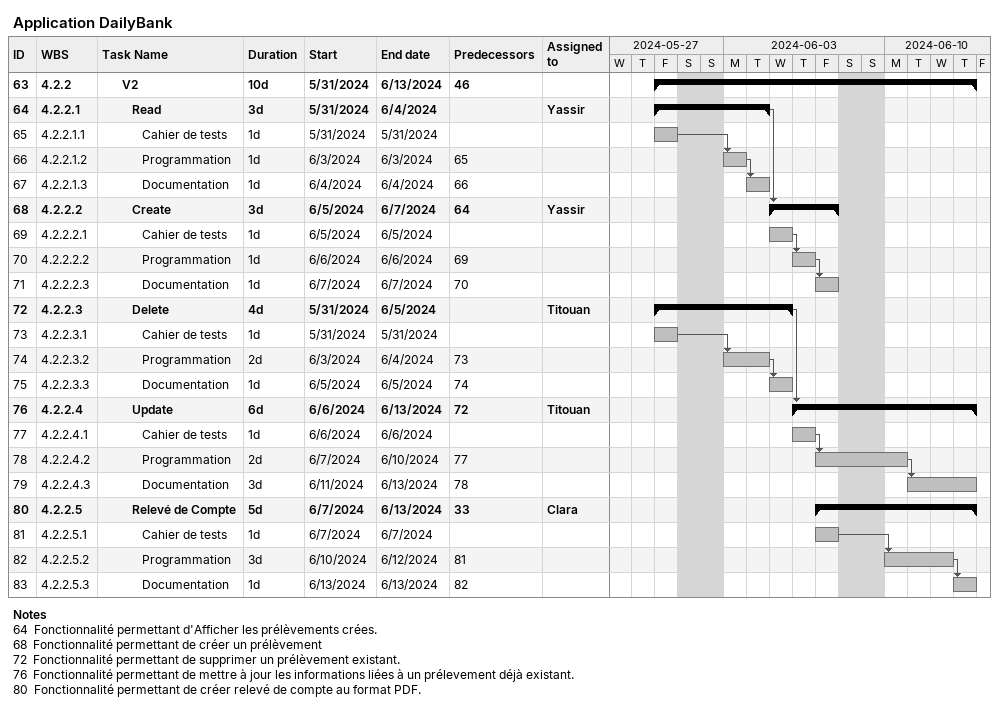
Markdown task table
Application DailyBank

| ID | WBS | Task | Duration | Start | Finish | Predecessors | Resources |
|---|---|---|---|---|---|---|---|
| 63 | 4.2.2 | **V2** | 10d | 2024-05-31 | 2024-06-13 | 46 |  |
| 64 | 4.2.2.1 | **Read** | 3d | 2024-05-31 | 2024-06-04 |  | Yassir |
| 65 | 4.2.2.1.1 | Cahier de tests | 1d | 2024-05-31 | 2024-05-31 |  |  |
| 66 | 4.2.2.1.2 | Programmation | 1d | 2024-06-03 | 2024-06-03 | 65 |  |
| 67 | 4.2.2.1.3 | Documentation | 1d | 2024-06-04 | 2024-06-04 | 66 |  |
| 68 | 4.2.2.2 | **Create** | 3d | 2024-06-05 | 2024-06-07 | 64 | Yassir |
| 69 | 4.2.2.2.1 | Cahier de tests | 1d | 2024-06-05 | 2024-06-05 |  |  |
| 70 | 4.2.2.2.2 | Programmation | 1d | 2024-06-06 | 2024-06-06 | 69 |  |
| 71 | 4.2.2.2.3 | Documentation | 1d | 2024-06-07 | 2024-06-07 | 70 |  |
| 72 | 4.2.2.3 | **Delete** | 4d | 2024-05-31 | 2024-06-05 |  | Titouan |
| 73 | 4.2.2.3.1 | Cahier de tests | 1d | 2024-05-31 | 2024-05-31 |  |  |
| 74 | 4.2.2.3.2 | Programmation | 2d | 2024-06-03 | 2024-06-04 | 73 |  |
| 75 | 4.2.2.3.3 | Documentation | 1d | 2024-06-05 | 2024-06-05 | 74 |  |
| 76 | 4.2.2.4 | **Update** | 6d | 2024-06-06 | 2024-06-13 | 72 | Titouan |
| 77 | 4.2.2.4.1 | Cahier de tests | 1d | 2024-06-06 | 2024-06-06 |  |  |
| 78 | 4.2.2.4.2 | Programmation | 2d | 2024-06-07 | 2024-06-10 | 77 |  |
| 79 | 4.2.2.4.3 | Documentation | 3d | 2024-06-11 | 2024-06-13 | 78 |  |
| 80 | 4.2.2.5 | **Relevé de Compte** | 5d | 2024-06-07 | 2024-06-13 | 33 | Clara |
| 81 | 4.2.2.5.1 | Cahier de tests | 1d | 2024-06-07 | 2024-06-07 |  |  |
| 82 | 4.2.2.5.2 | Programmation | 3d | 2024-06-10 | 2024-06-12 | 81 |  |
| 83 | 4.2.2.5.3 | Documentation | 1d | 2024-06-13 | 2024-06-13 | 82 |  |

Notes
- 64: Fonctionnalité permettant d'Afficher les prélèvements crées.
- 68: Fonctionnalité permettant de créer un prélèvement
- 72: Fonctionnalité permettant de supprimer un prélèvement existant.
- 76: Fonctionnalité permettant de mettre à jour les informations liées à un prélevement déjà existant.
- 80: Fonctionnalité permettant de créer relevé de compte au format PDF.
